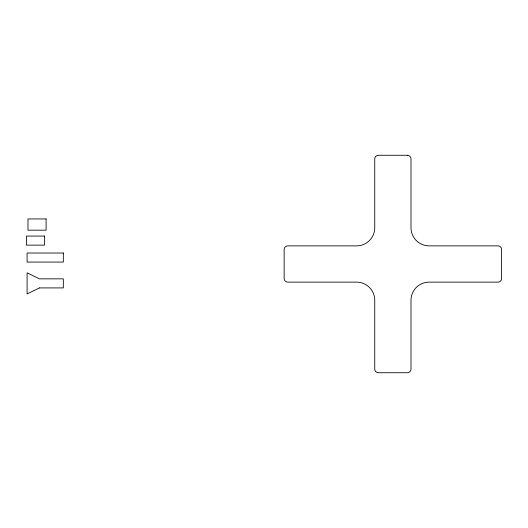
<?xml version="1.0" encoding="UTF-8"?>
<svg xmlns="http://www.w3.org/2000/svg" width="528" height="528" viewBox="0 0 528 528"><rect width="100%" height="100%" fill="white"/><g stroke="black" fill="none" stroke-linecap="round" stroke-linejoin="round"><path stroke-width="0.79" d="M39.442 287.912L27.093 293.957L27.093 272.811L39.442 278.85L63.334 278.85L63.334 287.912L39.442 287.912M407.372 155.272L378.371 155.272A3.623 3.623 0 0 0 374.748 158.895L374.748 227.759A18.124 18.124 0 0 1 356.631 245.876L287.767 245.876A3.623 3.623 0 0 0 284.143 249.5L284.143 278.5A3.623 3.623 0 0 0 287.767 282.124L356.631 282.124A18.124 18.124 0 0 1 374.748 300.241L374.748 369.105A3.623 3.623 0 0 0 378.371 372.728L407.372 372.728A3.623 3.623 0 0 0 410.995 369.105L410.995 300.241A18.124 18.124 0 0 1 429.112 282.124L497.977 282.124A3.623 3.623 0 0 0 501.6 278.5L501.6 249.5A3.623 3.623 0 0 0 497.977 245.876L429.112 245.876A18.124 18.124 0 0 1 410.995 227.759L410.995 158.895A3.623 3.623 0 0 0 407.372 155.272M46.108 218.942L27.984 218.942L27.984 230.175L46.108 230.175L46.108 218.942M44.524 236.069L26.4 236.069L26.4 245.131L44.524 245.131L44.524 236.069M63.334 253.018L27.093 253.018L27.093 262.079L63.334 262.079L63.334 253.018"/></g></svg>
